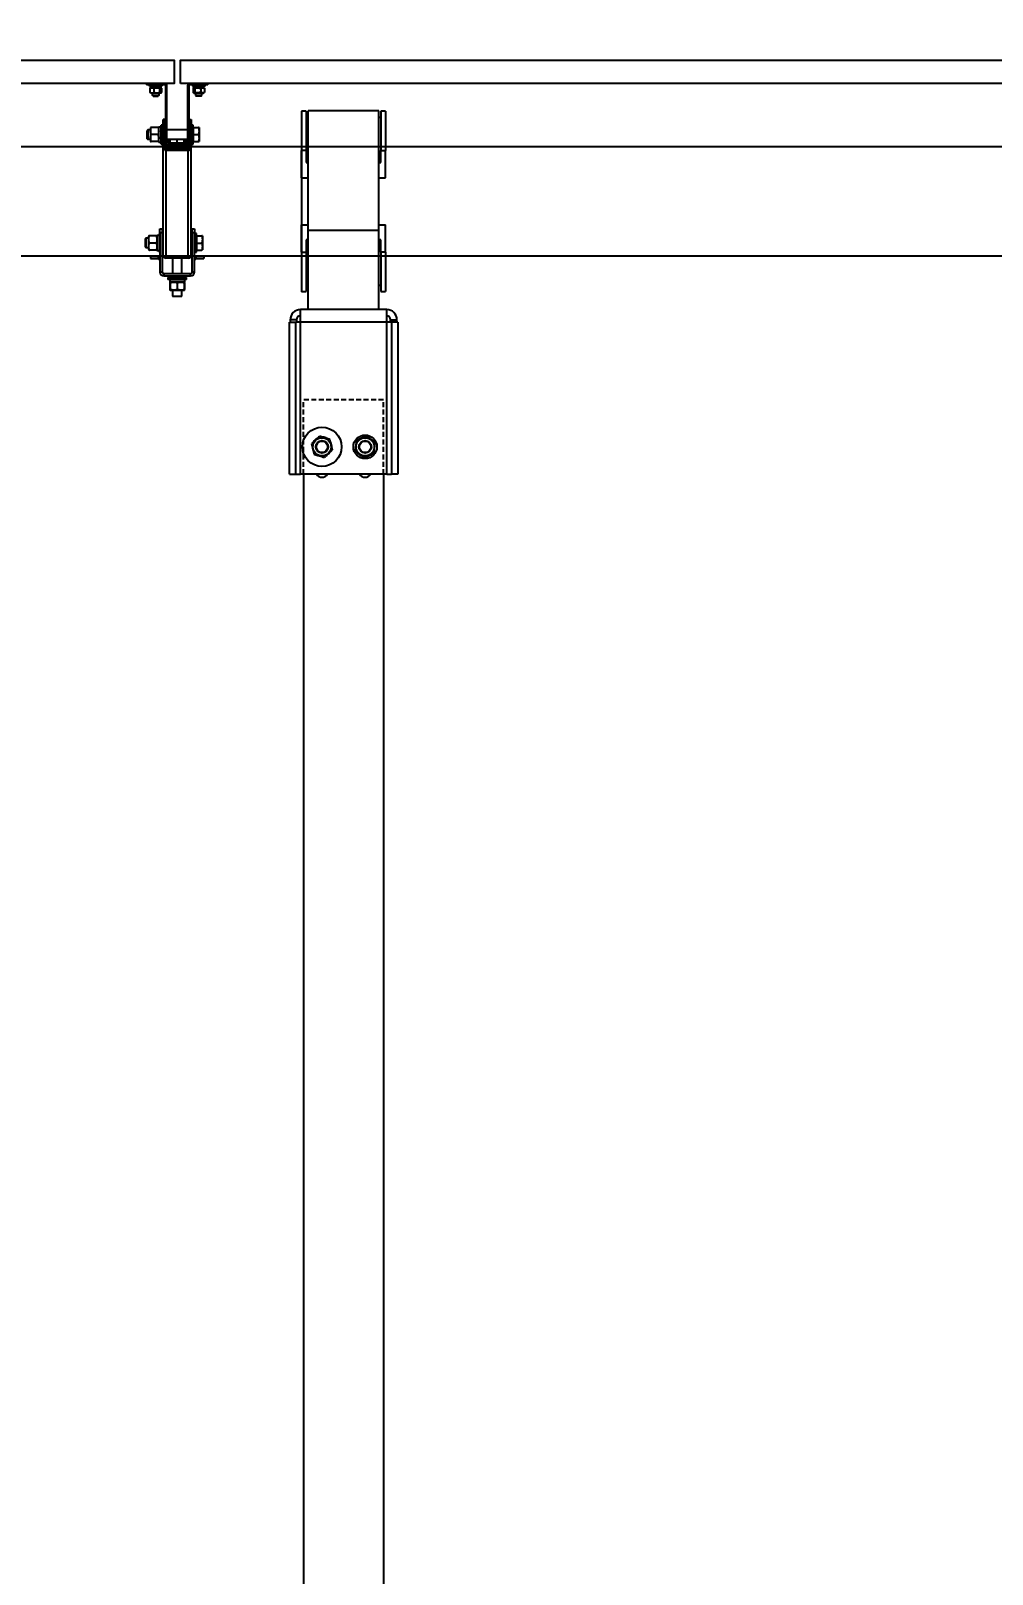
# Model space of a CAD drawing. Header units: millimetres. Extents: x -962 to 79815, y -55582 to 115780.
# Drawn here: x 5140 to 6365, y 104414 to 106381 of the extents above; entities that cross this region are included whole.
import ezdxf

# ---------------------------------------------------------------- set-up
doc = ezdxf.new("R2010")
doc.units = ezdxf.units.MM
doc.linetypes.add('HIDDEN', pattern=[9.524999999999999, 6.35, -3.175])
doc.layers.add('01-Dimension', color=4, linetype='Continuous')
doc.styles.add('GreenexSolar', font='gbeitc.shx', dxfattribs={"width": 0.8, "height": 576.9771428571429})
doc.dimstyles.new('GreenexSolar', dxfattribs={"dimtxt": 3, "dimasz": 1, "dimexe": 0.18, "dimexo": 0.0625, "dimgap": 0.09, "dimtad": 1, "dimtih": 1, "dimtoh": 1, "dimdec": 0, "dimzin": 0, "dimdsep": 46, "dimtxsty": 'GreenexSolar', "dimblk": 'ARCHTICK', "dimcen": 0.09, "dimclrd": 4, "dimclre": 4, "dimclrt": 3, "dimadec": 0, "dimazin": 0, "dimtfac": 1, "dimtdec": 4, "dimtofl": 0, "dimtmove": 0, "dimatfit": 3, "dimfxl": 1, "dimtolj": 1, "dimtzin": 0, "dimarcsym": 0})

# ---------------------------------------------------------------- blocks, each defined once
blk = doc.blocks.new('*U323')
at = {"color": 7, "linetype": 'Continuous', "lineweight": 25}
for p, q in [((-39.0000000000291, 150), (-39.0000000000291, 148.4999999998836)), ((-15.69999999998254, 150), (-39.0000000000291, 150)), ((-15.69999999998254, 148.4999999998836), (-39.0000000000291, 148.4999999998836)), ((-35.49816481876042, 146.8999729155476), (-35.49816481876042, 148.4999999998836)), ((-19.49932448672917, 146.8999729155476), (-35.49816481876042, 146.8999729155476)), ((-34.86111037540104, 144.0029487608845), (-34.36519973086979, 144.3479404448444)), ((-34.86111037540104, 144.0029487608845), (-34.86111037540104, 138.7970790861873)), ((-34.3671070795026, 138.5431632994587), (-34.86111037540104, 138.7970790861873)), ((-33.62324111270573, 138.0000457762653), (-34.41669814395573, 138.4575710295612)), ((-34.37664382266667, 144.3655834196979), (-33.62324111270573, 144.799982070821)), ((-33.93795363711979, 144.799982070821), (-33.93795363711979, 146.8999729155476)), ((-33.93795363711979, 144.799982070821), (-28.70991103458073, 144.799982070821)), ((-21.37424819278385, 138.0000457762653), (-33.62324111270573, 138.0000457762653)), ((-31.4984547357526, 134.7999916075642), (-31.4984547357526, 138.0000457762653)), ((-29.92107741641667, 144.0029487608845), (-29.92107741641667, 138.7970790861873)), ((-27.49874465274479, 144.799982070821), (-28.70991103458073, 144.799982070821)), ((-27.49874465274479, 144.799982070821), (-21.05762831973698, 144.799982070821)), ((-23.49903456973698, 138.0000457762653), (-23.49903456973698, 134.7999916075642)), ((-22.55871169376042, 144.0029487608845), (-22.55871169376042, 138.7970790861873)), ((-21.37424819278385, 144.799982070821), (-20.62084548282292, 144.3655834196979)), ((-20.58079116153385, 138.4575710295612), (-21.37424819278385, 138.0000457762653)), ((-21.05762831973698, 146.8999729155476), (-21.05762831973698, 144.799982070821)), ((-20.13447158145573, 144.0029487608845), (-20.13447158145573, 138.7970790861873)), ((-19.49932448672917, 148.4999999998836), (-19.49932448672917, 146.8999729155476)), ((-15.69999999998254, 148.4999999998836), (-15.69999999998254, 150)), ((-14.70000000001164, 72.5), (-14.70000000001164, 147.5)), ((-13.19999999998254, 147.5), (-14.70000000001164, 147.5)), ((-13.19999999998254, 72.5), (-13.19999999998254, 147.5)), ((14.70000000001164, 147.5), (13.19999999998254, 147.5)), ((13.19999999998254, 147.5), (13.19999999998254, 72.5)), ((14.70000000001164, 147.5), (14.70000000001164, 72.5)), ((15.69999999998254, 150), (15.69999999998254, 148.4999999998836)), ((39.0000000000291, 150), (15.69999999998254, 150)), ((39.0000000000291, 148.4999999998836), (15.69999999998254, 148.4999999998836)), ((19.49932448672917, 148.4999999998836), (19.49932448672917, 146.8999729155476)), ((19.49932448672917, 146.8999729155476), (35.49816481876042, 146.8999729155476)), ((20.13447158145573, 144.0029487608845), (20.13447158145573, 138.7970790861873)), ((20.58079116153385, 138.4575710295612), (21.37424819278385, 138.0000457762653)), ((21.37424819278385, 144.799982070821), (20.62084548282292, 144.3655834196979)), ((21.05762831973698, 146.8999729155476), (21.05762831973698, 144.799982070821)), ((27.49874465274479, 144.799982070821), (21.05762831973698, 144.799982070821)), ((21.37424819278385, 138.0000457762653), (33.62324111270573, 138.0000457762653)), ((22.55871169376042, 144.0029487608845), (22.55871169376042, 138.7970790861873)), ((23.49903456973698, 138.0000457762653), (23.49903456973698, 134.7999916075642)), ((27.49874465274479, 144.799982070821), (28.70991103458073, 144.799982070821)), ((33.93795363711979, 144.799982070821), (28.70991103458073, 144.799982070821)), ((29.92107741641667, 144.0029487608845), (29.92107741641667, 138.7970790861873)), ((31.4984547357526, 134.7999916075642), (31.4984547357526, 138.0000457762653)), ((34.37664382266667, 144.3655834196979), (33.62324111270573, 144.799982070821)), ((33.62324111270573, 138.0000457762653), (34.41669814395573, 138.4575710295612)), ((33.93795363711979, 144.799982070821), (33.93795363711979, 146.8999729155476)), ((34.86111037540104, 144.0029487608845), (34.36519973086979, 144.3479404448444)), ((34.3671070795026, 138.5431632994587), (34.86111037540104, 138.7970790861873)), ((34.86111037540104, 144.0029487608845), (34.86111037540104, 138.7970790861873)), ((35.49816481876042, 146.8999729155476), (35.49816481876042, 148.4999999998836)), ((39.0000000000291, 148.4999999998836), (39.0000000000291, 150)), ((-30.69927565860417, 134.0000972746784), (-31.4984547357526, 134.7999916075642)), ((-23.49903456973698, 134.7999916075642), (-31.4984547357526, 134.7999916075642)), ((-30.69927565860417, 134.0000972746784), (-24.29821364688542, 134.0000972746784)), ((-23.49903456973698, 134.7999916075642), (-24.29821364688542, 134.0000972746784)), ((23.49903456973698, 134.7999916075642), (24.29821364688542, 134.0000972746784)), ((23.49903456973698, 134.7999916075642), (31.4984547357526, 134.7999916075642)), ((30.69927565860417, 134.0000972746784), (24.29821364688542, 134.0000972746784)), ((30.69927565860417, 134.0000972746784), (31.4984547357526, 134.7999916075642)), ((-15.9999999999709, 104.4199000078952), (-17.79999999998836, 104.4199000078952)), ((-17.79999999998836, 96.10563442169223), (-17.79999999998836, 104.4199000078952)), ((-15.9999999999709, 96.10563442169223), (-15.9999999999709, 104.4199000078952)), ((15.9999999999709, 104.4199000078952), (17.79999999998836, 104.4199000078952)), ((15.9999999999709, 104.4199000078952), (15.9999999999709, 96.10563442169223)), ((17.79999999998836, 104.4199000078952), (17.79999999998836, 96.10563442169223)), ((-37.59999999997672, 90.99999999988358), (-38.19999999998254, 90.39999999990687)), ((-38.19999999998254, 79.5999999998603), (-38.19999999998254, 90.39999999990687)), ((-38.19999999998254, 79.5999999998603), (-37.59999999997672, 78.99999999988358)), ((-34.19999999998254, 90.99999999988358), (-37.59999999997672, 90.99999999988358)), ((-37.59999999997672, 90.99999999988358), (-37.59999999997672, 78.99999999988358)), ((-37.59999999997672, 78.99999999988358), (-34.19999999998254, 78.99999999988358)), ((-33.97630248003406, 94.0124554700451), (-34.19999999998254, 93.625)), ((-34.19999999998254, 93.625), (-34.19999999998254, 77.53053089219611)), ((-24.42035392820253, 93.99999999988358), (-33.17964607177419, 93.99999999988358)), ((-24.42035392820253, 85), (-33.17964607177419, 85)), ((-23.39999999999418, 93.625), (-23.62369751994265, 94.0124554700451)), ((-20.29999999998836, 94.54999999993015), (-23.39999999999418, 94.54999999993015)), ((-23.39999999999418, 75.44999999995343), (-23.39999999999418, 94.54999999993015)), ((-17.79999999998836, 96.99999999988358), (-20.29999999998836, 96.99999999988358)), ((-20.29999999998836, 96.65971268271096), (-20.29999999998836, 96.99999999988358)), ((-20.29999999998836, 73), (-20.29999999998836, 96.65971268271096)), ((-17.79999999998836, 96.65971268271096), (-17.79999999998836, 96.99999999988358)), ((-17.79999999998836, 73), (-17.79999999998836, 96.65971268271096)), ((-15.9999999999709, 96.10563442169223), (-17.79999999998836, 96.10563442169223)), ((-17.79999999998836, 80.31297022942454), (-17.79999999998836, 96.10563442169223)), ((-15.9999999999709, 80.31297022942454), (-17.79999999998836, 80.31297022942454)), ((-17.79999999998836, 69.80690424935892), (-17.79999999998836, 80.31297022942454)), ((-15.9999999999709, 80.31297022942454), (-15.9999999999709, 96.10563442169223)), ((-14.70000000001164, 90.99999999988358), (-15.9999999999709, 90.99999999988358)), ((-15.9999999999709, 69.80690424935892), (-15.9999999999709, 80.31297022942454)), ((-15.9999999999709, 78.99999999988358), (-14.70000000001164, 78.99999999988358)), ((13.19999999998254, 90.99999999988358), (-13.19999999998254, 90.99999999988358)), ((-13.19999999998254, 78.99999999988358), (13.19999999998254, 78.99999999988358)), ((-11.10000000000582, 73.99999999988358), (-11.10000000000582, 78.99999999988358)), ((-9.10000000000582, 73.99999999988358), (-9.10000000000582, 78.99999999988358)), ((-9.000000000029104, 74.09999999997672), (-9.000000000029104, 78.99999999988358)), ((0, 74.09999999997672), (0, 78.99999999988358)), ((9.000000000029104, 74.09999999997672), (9.000000000029104, 78.99999999988358)), ((9.10000000000582, 78.99999999988358), (9.10000000000582, 73.99999999988358)), ((11.10000000000582, 78.99999999988358), (11.10000000000582, 73.99999999988358)), ((15.9999999999709, 90.99999999988358), (14.70000000001164, 90.99999999988358)), ((14.70000000001164, 78.99999999988358), (15.9999999999709, 78.99999999988358)), ((15.9999999999709, 96.10563442169223), (17.79999999998836, 96.10563442169223)), ((15.9999999999709, 96.10563442169223), (15.9999999999709, 80.31297022942454)), ((15.9999999999709, 80.31297022942454), (17.79999999998836, 80.31297022942454)), ((15.9999999999709, 80.31297022942454), (15.9999999999709, 69.80690424935892)), ((20.29999999998836, 96.99999999988358), (17.79999999998836, 96.99999999988358)), ((17.79999999998836, 96.10563442169223), (17.79999999998836, 80.31297022942454)), ((17.79999999998836, 80.31297022942454), (17.79999999998836, 69.80690424935892)), ((20.29999999998836, 96.65971268271096), (20.29999999998836, 96.99999999988358)), ((20.29999999998836, 73), (20.29999999998836, 96.65971268271096)), ((20.89999999999418, 93.83499999996275), (20.29999999998836, 93.23499999998603)), ((20.89999999999418, 85), (20.89999999999418, 93.99999999988358)), ((20.89999999999418, 93.99999999988358), (27.29324247923796, 93.99999999988358)), ((20.89999999999418, 85), (27.29324247923796, 85)), ((20.89999999999418, 75.99999999988358), (20.89999999999418, 85)), ((27.29324247923796, 93.99999999988358), (27.79999999998836, 89.49999999988358)), ((27.79999999998836, 89.49999999988358), (27.29324247923796, 85)), ((27.29324247923796, 85), (27.79999999998836, 80.5)), ((27.79999999998836, 80.5), (27.29324247923796, 75.99999999988358)), ((27.79999999998836, 93.99999999988358), (27.79999999998836, 89.49999999988358)), ((27.79999999998836, 89.49999999988358), (27.79999999998836, 80.5)), ((27.79999999998836, 80.5), (27.79999999998836, 75.99999999988358)), ((-34.19999999998254, 77.53053089219611), (-34.19999999998254, 76.37499999988358)), ((-34.19999999998254, 76.37499999988358), (-33.97630248003406, 75.9875445299549)), ((-24.42035392820253, 75.99999999988358), (-33.17964607177419, 75.99999999988358)), ((-23.62369751994265, 75.9875445299549), (-23.39999999999418, 76.37499999988358)), ((-23.39999999999418, 75.44999999995343), (-20.29999999998836, 75.44999999995343)), ((-20.29999999998836, 73), (-17.79999999998836, 73)), ((-15.9999999999709, 69.80690424935892), (-17.79999999998836, 69.80690424935892)), ((-17.79999999998836, -69.78704923891928), (-17.79999999998836, 69.80690424935892)), ((-14.70000000001164, 72.5), (-13.19999999998254, 72.5)), ((-14.0000000000291, 64.93823952693492), (-14.0000000000291, 66.71491424855776)), ((14.0000000000291, 66.71491424855776), (-14.0000000000291, 66.71491424855776)), ((-14.0000000000291, -72.41990000801161), (-14.0000000000291, 64.93823952693492)), ((14.0000000000291, 64.93823952693492), (-14.0000000000291, 64.93823952693492)), ((-12.20000000001164, 71.49999999988358), (-12.20000000001164, 70)), ((12.20000000001164, 71.49999999988358), (-12.20000000001164, 71.49999999988358)), ((12.20000000001164, 70), (-12.20000000001164, 70)), ((-9.10000000000582, 73.99999999988358), (-11.10000000000582, 73.99999999988358)), ((-9.000000000029104, 74.09999999997672), (-9.10000000000582, 74.09999999997672)), ((0, 74.09999999997672), (-9.000000000029104, 74.09999999997672)), ((-8.834999999991851, 74.09999999997672), (-8.23499999998603, 73.49999999988358)), ((-8.60000000000582, 73.49999999988358), (-8.60000000000582, 71.49999999988358)), ((-8.60000000000582, 73.49999999988358), (8.60000000000582, 73.49999999988358)), ((-5.999999999970896, 70), (-5.999999999970896, 66.71491424855776)), ((9.000000000029104, 74.09999999997672), (0, 74.09999999997672)), ((5.999999999970896, 66.71491424855776), (5.999999999970896, 70)), ((8.23499999998603, 73.49999999988358), (8.834999999991851, 74.09999999997672)), ((8.60000000000582, 73.49999999988358), (8.60000000000582, 71.49999999988358)), ((9.10000000000582, 74.09999999997672), (9.000000000029104, 74.09999999997672)), ((9.10000000000582, 73.99999999988358), (11.10000000000582, 73.99999999988358)), ((12.20000000001164, 70), (12.20000000001164, 71.49999999988358)), ((13.19999999998254, 72.5), (14.70000000001164, 72.5)), ((14.0000000000291, 64.93823952693492), (14.0000000000291, 66.71491424855776)), ((14.0000000000291, -72.41990000801161), (14.0000000000291, 64.93823952693492)), ((15.9999999999709, 69.80690424935892), (17.79999999998836, 69.80690424935892)), ((17.79999999998836, 73), (20.29999999998836, 73)), ((17.79999999998836, -69.78704923891928), (17.79999999998836, 69.80690424935892)), ((20.29999999998836, 76.76500000001397), (20.89999999999418, 76.16499999992084)), ((20.89999999999418, 75.99999999988358), (27.29324247923796, 75.99999999988358)), ((-22, -40), (-22, -35)), ((-22, -35), (-19.0000000000291, -35)), ((-19.0000000000291, -35), (-19.0000000000291, -40)), ((19.0000000000291, -40), (19.0000000000291, -35)), ((19.0000000000291, -35), (22, -35)), ((22, -35), (22, -40)), ((-39.89999999999418, -47), (-40.5, -47.60000000009313)), ((-40.5, -58.40000000002328), (-40.5, -47.60000000009313)), ((-40.5, -58.40000000002328), (-39.89999999999418, -59.00000000011642)), ((-36.5000000000291, -47), (-39.89999999999418, -47)), ((-39.89999999999418, -47), (-39.89999999999418, -59.00000000011642)), ((-39.89999999999418, -59.00000000011642), (-36.5000000000291, -59.00000000011642)), ((-36.28181660885457, -43.99709528125823), (-36.5000000000291, -44.375)), ((-36.5000000000291, -44.375), (-36.5000000000291, -53.21907851577271)), ((-36.5000000000291, -53.21907851577271), (-36.5000000000291, -61.62500000011642)), ((-36.21801549664815, -43.96649808599614), (-35.47964607176255, -43.87091939221136)), ((-26.7203539282491, -43.87091939221136), (-35.47964607176255, -43.87091939221136)), ((-26.7203539282491, -44.13488817110192), (-35.47964607176255, -44.13488817110192)), ((-26.7203539282491, -53.26396877912339), (-35.47964607176255, -53.26396877912339)), ((-26.7203539282491, -43.87091939221136), (-25.98198450336349, -43.96649808599614)), ((-25.69999999998254, -44.375), (-25.91818339112797, -43.99709528125823)), ((-22.60000000000582, -43.45000000006985), (-25.69999999998254, -43.45000000006985)), ((-25.69999999998254, -62.55000000004657), (-25.69999999998254, -43.45000000006985)), ((-22, -41.00000000011642), (-22.60000000000582, -41.00000000011642)), ((-22.60000000000582, -65), (-22.60000000000582, -41.00000000011642)), ((-19.0000000000291, -40), (-22, -40)), ((-22, -40), (-22, -90)), ((-19.0000000000291, -40), (-19.0000000000291, -90)), ((-17.79999999998836, -47), (-19.0000000000291, -47)), ((-19.0000000000291, -59.00000000011642), (-17.79999999998836, -59.00000000011642)), ((19.0000000000291, -47), (17.79999999998836, -47)), ((17.79999999998836, -59.00000000011642), (19.0000000000291, -59.00000000011642)), ((22, -40), (19.0000000000291, -40)), ((19.0000000000291, -90), (19.0000000000291, -40)), ((22, -90), (22, -40)), ((24.5, -41.00000000011642), (22, -41.00000000011642)), ((24.5, -65), (24.5, -41.00000000011642)), ((25.10000000000582, -44.16500000015367), (24.5, -44.76500000001397)), ((25.10000000000582, -43.87091939221136), (31.4932424792496, -43.87091939221136)), ((25.10000000000582, -44.13488817110192), (25.10000000000582, -43.87091939221136)), ((25.10000000000582, -44.13488817110192), (31.4932424792496, -44.13488817110192)), ((25.10000000000582, -53.26396877912339), (25.10000000000582, -44.13488817110192)), ((25.10000000000582, -53.26396877912339), (31.4932424792496, -53.26396877912339)), ((25.10000000000582, -62.12908060802147), (25.10000000000582, -53.26396877912339)), ((31.4932424792496, -43.87091939221136), (31.63921453067451, -43.90893763827626)), ((32, -44.00290378171485), (31.4932424792496, -44.13488817110192)), ((31.4932424792496, -44.13488817110192), (32, -48.69942847511265)), ((32, -48.69942847511265), (31.4932424792496, -53.26396877912339)), ((31.97791535806027, -43.99715186317917), (32, -44.00290378171485)), ((32, -44.00290378171485), (32, -48.69942847511265)), ((32, -48.69942847511265), (32, -57.69652469351422)), ((32, -57.69652469351422), (32, -62)), ((-36.5000000000291, -61.62500000011642), (-36.28181660885457, -62.00290471885819)), ((-36.28181660885457, -62.00290471885819), (-36.27127835989813, -62.02115750149824)), ((-26.7203539282491, -62.12908060802147), (-35.47964607176255, -62.12908060802147)), ((-34.0000000000291, -70), (-34.0000000000291, -73.00000000011642)), ((-34.0000000000291, -70), (-24.0000000000291, -70)), ((-34.0000000000291, -73.00000000011642), (-24.0000000000291, -73.00000000011642)), ((-25.92118717875564, -62.00810743158218), (-25.91818339112797, -62.00290471885819)), ((-25.91818339112797, -62.00290471885819), (-25.69999999998254, -61.62500000011642)), ((-25.69999999998254, -62.55000000004657), (-22.60000000000582, -62.55000000004657)), ((-24.0000000000291, -73.00000000011642), (-24.0000000000291, -70)), ((-22.60000000000582, -65), (-22, -65)), ((14.0000000000291, -72.41990000801161), (-14.0000000000291, -72.41990000801161)), ((-5.999999999970896, -72.41990000801161), (-5.999999999970896, -92)), ((5.999999999970896, -92), (5.999999999970896, -72.41990000801161)), ((22, -65), (24.5, -65)), ((24.0000000000291, -73.00000000011642), (24.0000000000291, -70)), ((24.0000000000291, -70), (34.0000000000291, -70)), ((24.0000000000291, -73.00000000011642), (34.0000000000291, -73.00000000011642)), ((24.5, -61.23499999998603), (25.10000000000582, -61.83500000007916)), ((25.10000000000582, -62.12908060802147), (31.4932424792496, -62.12908060802147)), ((31.4932424792496, -62.12908060802147), (31.97710973152425, -62.00305796146858)), ((34.0000000000291, -70), (34.0000000000291, -73.00000000011642)), ((-22, -90), (-19.0000000000291, -90)), ((-17, -92), (-17, -95)), ((-17, -92), (17, -92)), ((-17, -95), (17, -95)), ((-12, -97.10000000009313), (-12, -99.60000000009313)), ((12, -97.10000000009313), (-12, -97.10000000009313)), ((-5.999999999970896, -95), (-5.999999999970896, -97.10000000009313)), ((5.999999999970896, -97.10000000009313), (5.999999999970896, -95)), ((12, -99.60000000009313), (12, -97.10000000009313)), ((17, -95), (17, -92)), ((19.0000000000291, -90), (22, -90)), ((12, -99.60000000009313), (-12, -99.60000000009313)), ((-9.550000000017462, -99.60000000009313), (-9.550000000017462, -102.7000000000698)), ((9.550000000017462, -102.7000000000698), (-9.550000000017462, -102.7000000000698)), ((-9.24644131824607, -103.7203539282782), (-9.24644131824607, -112.4796460717916)), ((-9.000000000029104, -102.9165063510882), (-9.033514249196742, -102.9358558118111)), ((-9.013473963714205, -113.2757144524949), (-9.000000000029104, -113.2834936490981)), ((-8.625, -102.7000000000698), (-9.000000000029104, -102.9165063510882)), ((-9.000000000029104, -103.7203539282782), (-9.000000000029104, -112.4796460717916)), ((-9.000000000029104, -113.2834936490981), (-8.625, -113.5000000001164)), ((-8.625, -113.5000000001164), (0, -113.5000000001164)), ((-5.999999999970896, -113.5000000001164), (-5.999999999970896, -120.9000000000233)), ((0, -103.7203539282782), (0, -112.4796460717916)), ((0, -113.5000000001164), (8.625, -113.5000000001164)), ((5.999999999970896, -120.9000000000233), (5.999999999970896, -113.5000000001164)), ((9.000000000029104, -102.9165063510882), (8.625, -102.7000000000698)), ((8.625, -113.5000000001164), (9.000000000029104, -113.2834936490981)), ((9.033514249196742, -102.9358558118111), (9.000000000029104, -102.9165063510882)), ((9.000000000029104, -103.7203539282782), (9.000000000029104, -112.4796460717916)), ((9.000000000029104, -113.2834936490981), (9.013473963714205, -113.2757144524949)), ((9.24644131824607, -112.4796460717916), (9.03477503726026, -112.5362041941844)), ((9.036049741640454, -103.6621061186306), (9.24644131824607, -103.7203539282782)), ((9.24644131824607, -103.7203539282782), (9.24644131824607, -112.4796460717916)), ((9.550000000017462, -102.7000000000698), (9.550000000017462, -99.60000000009313)), ((-5.999999999970896, -120.9000000000233), (-5.399999999994179, -121.5000000001164)), ((-5.999999999970896, -120.9000000000233), (5.999999999970896, -120.9000000000233)), ((5.399999999994179, -121.5000000001164), (-5.399999999994179, -121.5000000001164)), ((5.399999999994179, -121.5000000001164), (5.999999999970896, -120.9000000000233))]:
    blk.add_line(p, q, dxfattribs=at)
at = {"color": 7, "linetype": 'Continuous', "lineweight": 25, "flags": 128}
for points in [[(-27.49874465274479, 146.8999729155476), (-27.90500991153385, 146.1963996886188), (-28.3093678216901, 145.4954490660457), (-28.70991103458073, 144.799982070821)], [(-27.49874465274479, 144.799982070821), (-27.09247939395573, 145.5037937163288), (-26.68812148379948, 146.2047443388728), (-26.28567092227604, 146.8999729155476)], [(27.49874465274479, 144.799982070821), (27.09247939395573, 145.5037937163288), (26.68812148379948, 146.2047443388728), (26.28567092227604, 146.8999729155476)], [(27.49874465274479, 146.8999729155476), (27.90500991153385, 146.1963996886188), (28.3093678216901, 145.4954490660457), (28.70991103458073, 144.799982070821)]]:
    blk.add_lwpolyline(points, dxfattribs=at)
at = {"color": 7, "linetype": 'Continuous', "lineweight": 25}
for centre, radius, start, end in [((-15.69999999998254, 147.5), 2.50000000000091, 0, 90), ((-15.69999999998254, 147.5), 1.000000000000909, 0, 90), ((15.69999999998254, 147.5), 2.5, 90, 180), ((15.69999999998254, 147.5), 1, 90, 180), ((-12.20000000001164, 72.5), 2.5, 180, 270), ((-12.20000000001164, 72.5), 1, 180, 270), ((-8.60000000000582, 73.99999999988358), 2.5, 180, 270), ((-8.60000000000582, 73.99999999988358), 0.5, 180, 270), ((8.60000000000582, 73.99999999988358), 2.50000000000091, 270, 0), ((8.60000000000582, 73.99999999988358), 0.5, 270, 0), ((12.20000000001164, 72.5), 1, 270, 0), ((12.20000000001164, 72.5), 2.5, 270, 0), ((-24.0000000000291, -75), 5.000000000000204, 66.42182152168995, 90), ((-24.0000000000291, -75), 2, 0, 90), ((24.0000000000291, -75), 5, 90, 113.5781784783101), ((24.0000000000291, -75), 2, 90, 180), ((-17, -90), 5, 180, 270), ((-17, -90), 2, 180, 270), ((17, -90), 2, 270, 0), ((17, -90), 5, 270, 0)]:
    blk.add_arc(centre, radius, start, end, dxfattribs=at)
for centre, major_axis, ratio, start_param, end_param in [((-14.0000000000291, 69.80690424935892), (0, 4.868664722433323), 0.7805014755875342, 1.570796326794897, 3.141592653589793), ((-14.0000000000291, 69.80690424935892), (0, 3.091990000791043), 0.6468326221909928, 1.570796326794897, 3.141592653589793), ((14.0000000000291, 69.80690424935892), (0, 3.091990000791043), 0.6468326221909928, 3.141592653589793, 4.712388980384699), ((14.0000000000291, 69.80690424935892), (0, 4.868664722433323), 0.7805014755875342, 3.141592653589793, 4.7123889803847), ((-14.0000000000291, -69.78704923891928), (3.800000000000181, 0), 0.6928554655118067, 3.141592653589793, 4.712388980384699), ((14.0000000000291, -69.78704923891928), (3.800000000000181, 0), 0.6928554655118067, 4.712388980384699, 6.283185307179586)]:
    blk.add_ellipse(centre, major_axis=major_axis, ratio=ratio, start_param=start_param, end_param=end_param, dxfattribs=at)
for points, knots in [([(-29.92107741641667, 144.0029487608845), (-30.35014926376607, 144.1693253054982), (-31.21723329106317, 144.5055450906802), (-32.89664548620203, 144.6925067274715), (-34.10035376673477, 144.2699862543959), (-34.86111037540104, 144.0029487608845)], [0, 0, 0, 0, 0.2649642998847199, 0.5354495142209653, 1, 1, 1, 1]), ([(-34.86111037540104, 138.7970790861873), (-34.43287682215305, 138.6306965075491), (-33.56695464833319, 138.2942577509384), (-31.88500441284123, 138.1075685112737), (-30.68152133792319, 138.5300965932256), (-29.92107741641667, 138.7970790861873)], [0, 0, 0, 0, 0.2648022754310879, 0.5354511813224775, 1, 1, 1, 1]), ([(-22.55871169376042, 144.0029487608845), (-22.87466001486609, 144.0907149049308), (-24.39873424004327, 144.5140819844673), (-26.93752353623131, 144.7491472533438), (-29.04009169170604, 144.2232867356797), (-29.92107741641667, 144.0029487608845)], [0, 0, 0, 0, 0.1319003985477217, 0.6362622754878337, 1, 1, 1, 1]), ([(-29.92107741641667, 138.7970790861873), (-29.04009169170604, 138.5767411114066), (-26.93752353623131, 138.0508805937279), (-24.39873424002872, 138.2859458626044), (-22.87466001486609, 138.709312942141), (-22.55871169376042, 138.7970790861873)], [0, 0, 0, 0, 0.3637377245121663, 0.8680996014522783, 1, 1, 1, 1]), ([(-20.13447158145573, 144.0029487608845), (-20.34480832657573, 144.1693277686718), (-20.77005389487749, 144.5057023554546), (-21.59573656571592, 144.6924853342061), (-22.18584536176786, 144.2699390136695), (-22.55871169376042, 144.0029487608845)], [0, 0, 0, 0, 0.2648722012408913, 0.535501914715047, 1, 1, 1, 1]), ([(-22.55871169376042, 138.7970790861873), (-22.34837893285294, 138.6306998023792), (-21.92315317056637, 138.2943339529156), (-21.09739532032836, 138.1075440867862), (-20.50732526435604, 138.5300842519791), (-20.13447158145573, 138.7970790861873)], [0, 0, 0, 0, 0.2648722450082857, 0.5354872051652931, 1, 1, 1, 1]), ([(20.13447158145573, 144.0029487608845), (20.34480832657573, 144.1693277686718), (20.77005389487749, 144.5057023554546), (21.59573656571592, 144.6924853342061), (22.18584536176786, 144.2699390136695), (22.55871169376042, 144.0029487608845)], [0, 0, 0, 0, 0.2648722012408913, 0.535501914715047, 1, 1, 1, 1]), ([(22.55871169376042, 138.7970790861873), (22.34837893285294, 138.6306998023792), (21.92315317056637, 138.2943339529156), (21.09739532032836, 138.1075440867862), (20.50732526435604, 138.5300842519791), (20.13447158145573, 138.7970790861873)], [0, 0, 0, 0, 0.2648722450082857, 0.5354872051652931, 1, 1, 1, 1]), ([(22.55871169376042, 144.0029487608845), (22.87466001486609, 144.0907149049308), (24.39873424004327, 144.5140819844673), (26.93752353623131, 144.7491472533438), (29.04009169170604, 144.2232867356797), (29.92107741641667, 144.0029487608845)], [0, 0, 0, 0, 0.1319003985477217, 0.6362622754878337, 1, 1, 1, 1]), ([(29.92107741641667, 138.7970790861873), (29.04009169170604, 138.5767411114066), (26.93752353623131, 138.0508805937279), (24.39873424002872, 138.2859458626044), (22.87466001486609, 138.709312942141), (22.55871169376042, 138.7970790861873)], [0, 0, 0, 0, 0.3637377245121663, 0.8680996014522783, 1, 1, 1, 1]), ([(29.92107741641667, 144.0029487608845), (30.35014926376607, 144.1693253054982), (31.21723329106317, 144.5055450906802), (32.89664548620203, 144.6925067274715), (34.10035376673477, 144.2699862543959), (34.86111037540104, 144.0029487608845)], [0, 0, 0, 0, 0.2649642998847199, 0.5354495142209653, 1, 1, 1, 1]), ([(34.86111037540104, 138.7970790861873), (34.43287682215305, 138.6306965075491), (33.56695464833319, 138.2942577509384), (31.88500441284123, 138.1075685112737), (30.68152133792319, 138.5300965932256), (29.92107741641667, 138.7970790861873)], [0, 0, 0, 0, 0.2648022754310879, 0.5354511813224775, 1, 1, 1, 1]), ([(-33.17964607177419, 85), (-33.30062830500538, 85.3846753994003), (-33.65205781059922, 86.50208149955142), (-34.00359678224777, 88.42019949597307), (-34.0079571250244, 91.08307800896), (-33.4861276744341, 92.92071592772845), (-33.17964607177419, 93.99999999988358)], [0, 0, 0, 0, 0.1310037802795037, 0.3805401214404579, 0.6361779578280969, 1, 1, 1, 1]), ([(-33.17964607177419, 75.99999999988358), (-33.4118228154548, 76.78113819437567), (-33.88121100276476, 78.36035338731017), (-34.05292378750164, 80.70016617071815), (-33.80087903660024, 82.93686827202328), (-33.38798490192858, 84.30810102645773), (-33.17964607177419, 85)], [0, 0, 0, 0, 0.2646054193394345, 0.5349487470688815, 0.7653436417302456, 1, 1, 1, 1]), ([(-33.17964607177419, 93.99999999988358), (-33.4209631109843, 93.99999999988358), (-33.87691891449504, 93.99999999988358), (-33.92982412641868, 93.99999999988358), (-33.95472897295258, 93.99999999988358)], [0, 0, 0, 0, 0.5292553299319552, 1, 1, 1, 1]), ([(-24.42035392820253, 93.99999999988358), (-24.113849385496, 92.92071290535387), (-23.59738000971265, 91.10208168032113), (-23.59434392291587, 88.44009921094403), (-23.94203276303597, 86.5208874134114), (-24.29937494976912, 85.38466917001642), (-24.42035392820253, 85)], [0, 0, 0, 0, 0.363820559352168, 0.6130485881963454, 0.8689967536490882, 1, 1, 1, 1]), ([(-23.64527102702414, 93.99999999988358), (-23.63593616601429, 93.99999999988358), (-23.56513641701895, 93.99999999988358), (-23.82382342792698, 93.99999999988358), (-24.22029940178618, 93.99999999988358), (-24.42035392820253, 93.99999999988358)], [0, 0, 0, 0, 0.06997567558491981, 0.5307267323891038, 1, 1, 1, 1]), ([(-24.42035392820253, 85), (-24.18817718455102, 84.21886180550791), (-23.71878899721196, 82.639646612457), (-23.54707621250418, 80.29983382916544), (-23.79912096337648, 78.06313172786031), (-24.21201509810635, 76.69189897330943), (-24.42035392820253, 75.99999999988358)], [0, 0, 0, 0, 0.2646054193394348, 0.5349487470688873, 0.7653436417302509, 1, 1, 1, 1]), ([(27.79999999998836, 93.99999999988358), (27.74433003619197, 93.99999999988358), (27.66979866387555, 93.99999999988358), (27.36929096988752, 93.99999999988358), (27.29324247923796, 93.99999999988358)], [0, 0, 0, 0, 0.7469332993531628, 1, 1, 1, 1]), ([(-33.95472897295258, 75.99999999988358), (-33.96406383396243, 75.99999999988358), (-34.03486358295777, 75.99999999988358), (-33.77617657204974, 75.99999999988358), (-33.37970059819054, 75.99999999988358), (-33.17964607177419, 75.99999999988358)], [0, 0, 0, 0, 0.06997567558489869, 0.5307267323891038, 1, 1, 1, 1]), ([(-24.42035392820253, 75.99999999988358), (-24.17903688899241, 75.99999999988358), (-23.72308108548168, 75.99999999988358), (-23.67017587355804, 75.99999999988358), (-23.64527102702414, 75.99999999988358)], [0, 0, 0, 0, 0.5292553299319779, 0.9999999999999999, 0.9999999999999999, 0.9999999999999999, 0.9999999999999999]), ([(27.29324247923796, 75.99999999988358), (27.36929096988752, 75.99999999988358), (27.66979866387555, 75.99999999988358), (27.74433003619197, 75.99999999988358), (27.79999999998836, 75.99999999988358)], [0, 0, 0, 0, 0.2530667006468372, 1, 1, 1, 1]), ([(-35.47964607176255, -53.26396877912339), (-35.71182281547226, -52.47162727441173), (-36.18121100278222, -50.86976251949091), (-36.35292378749, -48.49639146320987), (-36.1008790366177, -46.22760993207339), (-35.68798490191693, -44.83671056025196), (-35.47964607176255, -44.13488817110192)], [0, 0, 0, 0, 0.2646054193394339, 0.5349487470688825, 0.7653436417302505, 1, 1, 1, 1]), ([(-35.47964607176255, -62.12908060802147), (-35.71182281547226, -61.35964978055563), (-36.18121100278222, -59.8041031928733), (-36.35292378749, -57.49935852817725), (-36.1008790366177, -55.29617916641291), (-35.68798490191693, -53.94549786509015), (-35.47964607176255, -53.26396877912339)], [0, 0, 0, 0, 0.2646054193394358, 0.5349487470688843, 0.7653436417302512, 1, 1, 1, 1]), ([(-35.47964607176255, -44.13488817110192), (-35.59902527215309, -44.12360711232759), (-35.9457982837921, -44.0908378631575), (-36.28332241144381, -44.04466013482306), (-36.24018969028839, -44.00975717382971), (-36.22460611726274, -43.99714695976581)], [0, 0, 0, 0, 0.2511123227576948, 0.7294317277984712, 0.9999999999999999, 0.9999999999999999, 0.9999999999999999, 0.9999999999999999]), ([(-25.9728009950195, -43.99715211638249), (-25.95748490231927, -44.00918611255474), (-25.91307127074106, -44.04408231494017), (-26.24837188515812, -44.09028649644461), (-26.60097826691344, -44.12360733014066), (-26.7203539282491, -44.13488817110192)], [0, 0, 0, 0, 0.2582520019450412, 0.7488795937801254, 1, 1, 1, 1]), ([(-26.7203539282491, -44.13488817110192), (-26.48817718453938, -44.92722967581358), (-26.01878899720032, -46.5290944307344), (-25.84707621252164, -48.90246548701543), (-26.09912096339394, -51.17124701826833), (-26.51201509809471, -52.56214639020618), (-26.7203539282491, -53.26396877912339)], [0, 0, 0, 0, 0.264605419339435, 0.5349487470688834, 0.7653436417302502, 1, 1, 1, 1]), ([(-26.7203539282491, -53.26396877912339), (-26.48817718453938, -54.03339960658923), (-26.01878899720032, -55.58894619403873), (-25.84707621252164, -57.89369085885119), (-26.09912096339394, -60.09687022073194), (-26.51201509809471, -61.44755152205471), (-26.7203539282491, -62.12908060802147)], [0, 0, 0, 0, 0.2646054193394355, 0.5349487470688832, 0.76534364173025, 1, 1, 1, 1]), ([(31.4932424792496, -53.26396877912339), (31.56929096989916, -53.63449033233337), (31.86979866385809, -55.09861640026793), (31.94433003617451, -56.58574146346655), (32, -57.69652469351422)], [0, 0, 0, 0, 0.2530667006468301, 0.9999999999999999, 0.9999999999999999, 0.9999999999999999, 0.9999999999999999]), ([(32, -57.69652469351422), (31.90735246657277, -59.14256640907843), (31.81213450373616, -60.62872735981364), (31.50162475681282, -62.0896428785054), (31.4932424792496, -62.12908060802147)], [0, 0, 0, 0, 0.973004784326775, 1, 1, 1, 1]), ([(-36.23065527749714, -62.00288139493205), (-36.23928864722257, -62.01106425921898), (-36.27203765170998, -62.04210435948335), (-35.94958340100129, -62.08447689318564), (-35.59850457558059, -62.11779925087467), (-35.47964607176255, -62.12908060802147)], [0, 0, 0, 0, 0.1914602430279641, 0.7262670977904085, 1, 1, 1, 1]), ([(-26.7203539282491, -62.12908060802147), (-26.60148572278558, -62.11779899464455), (-26.25619705059216, -62.08502813510131), (-25.93215617889655, -62.04268100904301), (-25.96394515284919, -62.01163558557164), (-25.97291271141148, -62.00287777988706)], [0, 0, 0, 0, 0.2737262452429258, 0.795120708608137, 1, 1, 1, 1]), ([(-9.24644131824607, -103.7203539282782), (-9.20177505715401, -103.4755454269471), (-9.12454560311744, -103.0522633692017), (-9.044675169425318, -102.9978129498195), (-9.010998428129824, -102.9748543578899)], [0, 0, 0, 0, 0.578357851332834, 1, 1, 1, 1]), ([(-9.011056743504014, -113.2715277042007), (-9.049916739575565, -113.2188742127037), (-9.129653370182496, -113.1108347779373), (-9.206861108978046, -112.6935601056321), (-9.24644131824607, -112.4796460717916)], [0, 0, 0, 0, 0.487354378749553, 1, 1, 1, 1]), ([(-9.000000000029104, -103.7203539282782), (-8.218861805624329, -103.4881771845976), (-6.639646612602519, -103.0187889973167), (-4.299833829281852, -102.8470762125216), (-2.063131727831205, -103.0991209634813), (-0.6918989734258503, -103.5120150981238), (0, -103.7203539282782)], [0, 0, 0, 0, 0.2646054193394346, 0.5349487470688834, 0.7653436417302509, 1, 1, 1, 1]), ([(-9.000000000029104, -102.9710726742633), (-9.000000000029104, -102.9592353802873), (-9.000000000029104, -102.9206275257748), (-9.000000000029104, -103.2493269428378), (-9.000000000029104, -103.6012198240496), (-9.000000000029104, -103.7203539282782)], [0, 0, 0, 0, 0.2262913748102461, 0.7380592535969653, 1, 1, 1, 1]), ([(0, -112.4796460717916), (-0.7811381944047753, -112.7118228154723), (-2.360353387368377, -113.1812110028695), (-4.700166170747252, -113.3529237875482), (-6.936868272168795, -113.100879036705), (-8.308101026545046, -112.6879849020625), (-9.000000000029104, -112.4796460717916)], [0, 0, 0, 0, 0.2646054193394343, 0.5349487470688828, 0.7653436417302499, 1, 1, 1, 1]), ([(-9.000000000029104, -112.4796460717916), (-9.000000000029104, -112.5987865296192), (-9.000000000029104, -112.9448660410708), (-9.000000000029104, -113.2754782041302), (-9.000000000029104, -113.2379923525732), (-9.000000000029104, -113.2258467989741)], [0, 0, 0, 0, 0.2619329692803578, 0.7608635699408344, 1, 1, 1, 1]), ([(0, -103.7203539282782), (0.7811381943465676, -103.4881771845976), (2.360353387368377, -103.0187889973167), (4.700166170747252, -102.8470762125216), (6.936868272168795, -103.0991209634813), (8.308101026545046, -103.5120150981238), (9.000000000029104, -103.7203539282782)], [0, 0, 0, 0, 0.2646054193394346, 0.5349487470688836, 0.7653436417302504, 1, 1, 1, 1]), ([(9.000000000029104, -112.4796460717916), (8.218861805624329, -112.7118228154723), (6.639646612602519, -113.1812110028695), (4.299833829281852, -113.3529237875482), (2.063131727831205, -113.100879036705), (0.6918989734258503, -112.6879849020625), (0, -112.4796460717916)], [0, 0, 0, 0, 0.264605419339434, 0.534948747068883, 0.7653436417302506, 1, 1, 1, 1]), ([(9.000000000029104, -103.7203539282782), (9.000000000029104, -103.601213470567), (9.000000000029104, -103.2551339591155), (9.000000000029104, -102.9245217959397), (9.000000000029104, -102.9620076476131), (9.000000000029104, -102.9741532012122)], [0, 0, 0, 0, 0.2619329692803447, 0.7608635699407936, 1, 1, 1, 1]), ([(9.000000000029104, -113.2289273256902), (9.000000000029104, -113.240764619899), (9.000000000029104, -113.2793724744115), (9.000000000029104, -112.9506730573485), (9.000000000029104, -112.5987801760202), (9.000000000029104, -112.4796460717916)], [0, 0, 0, 0, 0.2262913748101884, 0.7380592535969444, 1, 1, 1, 1]), ([(9.24644131824607, -103.7203539282782), (9.20177505715401, -103.4755454269471), (9.12454560311744, -103.0522633692017), (9.044675169396214, -102.9978129498195), (9.01099842810072, -102.9748543578899)], [0, 0, 0, 0, 0.5783578513327927, 1, 1, 1, 1]), ([(9.011056743504014, -113.2715277042007), (9.049916739575565, -113.2188742127037), (9.129653370182496, -113.1108347779373), (9.206861108978046, -112.6935601056321), (9.24644131824607, -112.4796460717916)], [0, 0, 0, 0, 0.4873543787495176, 1, 1, 1, 1])]:
    blk.add_open_spline(points, degree=3, knots=knots, dxfattribs=at)
blk = doc.blocks.new('*U106')
at = {"color": 7, "linetype": 'Continuous', "lineweight": 25}
for p, q in [((-47.5, 115), (-53.5, 115)), ((-53.5, 115), (-53.5, 64.80740698408044)), ((-47.5, 115), (-47.5, 64.80740698408044)), ((-45, 107), (-47.5, 107)), ((45, 115.3000000000029), (-45, 115.3000000000029)), ((-45, -36.98166415932064), (-45, 115.3000000000029)), ((45, -36.98166415932064), (45, 115.3000000000029)), ((47.5, 107), (45, 107)), ((53.5, 115), (47.5, 115)), ((47.5, 115), (47.5, 64.80740698408044)), ((53.5, 115), (53.5, 64.80740698408044)), ((-47.5, 64.80740698408044), (-53.5, 64.80740698408044)), ((-53.5, 30), (-53.5, 64.80740698408044)), ((-47.5, 64.80740698408044), (-47.5, 49.23413450036605)), ((47.5, 64.80740698408044), (53.5, 64.80740698408044)), ((47.5, 49.23413450036605), (47.5, 64.80740698408044)), ((53.5, 30), (53.5, 64.80740698408044)), ((-47.5, 49.23413450036605), (-45, 49.23413450036605)), ((45, 49.23413450036605), (47.5, 49.23413450036605)), ((-53.5, 30), (-45, 30)), ((45, 30), (53.5, 30)), ((-53.5, -64.80740698408044), (-53.5, -30)), ((-53.5, -30), (-45, -30)), ((-45, -36.98166415932064), (45, -36.98166415932064)), ((-45, -137.3207429675531), (-45, -36.98166415932064)), ((45, -30), (53.5, -30)), ((45, -137.3207429675531), (45, -36.98166415932064)), ((53.5, -64.80740698408044), (53.5, -30)), ((-45, -49.23413450036605), (-47.5, -49.23413450036605)), ((-47.5, -49.23413450036605), (-47.5, -64.80740698408044)), ((47.5, -49.23413450036605), (45, -49.23413450036605)), ((47.5, -64.80740698408044), (47.5, -49.23413450036605)), ((-53.5, -64.80740698408044), (-47.5, -64.80740698408044)), ((-53.5, -64.80740698408044), (-53.5, -115)), ((-47.5, -64.80740698408044), (-47.5, -115)), ((53.5, -64.80740698408044), (47.5, -64.80740698408044)), ((47.5, -64.80740698408044), (47.5, -115)), ((53.5, -64.80740698408044), (53.5, -115)), ((-53.5, -115), (-47.5, -115)), ((-47.5, -107), (-45, -107)), ((45, -107), (47.5, -107)), ((47.5, -115), (53.5, -115)), ((-45, -137.3207429675531), (45, -137.3207429675531)), ((-45, -138), (-45, -137.3207429675531)), ((45, -137.3207429675531), (45, -138)), ((-69, -348), (-69, -154)), ((-69, -154), (-61, -154)), ((-60, -151), (-68, -151)), ((-68, -151), (-68, -154)), ((-61, -348), (-61, -154)), ((-55, -154), (-61, -154)), ((-60, -151), (-60, -154)), ((55, -138), (-55, -138)), ((-55, -154), (-55, -138)), ((-55, -348), (-55, -154)), ((55, -154), (-55, -154)), ((55, -154), (55, -138)), ((55, -348), (55, -154)), ((61, -154), (55, -154)), ((60, -151), (68, -151)), ((60, -154), (60, -151)), ((69, -154), (61, -154)), ((61, -154), (61, -348)), ((68, -154), (68, -151)), ((69, -154), (69, -348)), ((-69, -348), (-61, -348)), ((-61, -348), (-55, -348)), ((55, -348), (-55, -348)), ((-51, -348), (-51, -1844.220705048016)), ((51, -348), (51, -1844.220705048016)), ((55, -348), (61, -348)), ((69, -348), (61, -348))]:
    blk.add_line(p, q, dxfattribs=at)
blk.add_line((-53.5, 115), (-53.5, -115.5190024596086))
at = {"linetype": 'HIDDEN'}
for p, q in [((-51, -348), (-51, -253)), ((51, -253), (-51, -253)), ((51, -348), (51, -253))]:
    blk.add_line(p, q, dxfattribs=at)
at = {"color": 7, "linetype": 'Continuous', "lineweight": 25}
for centre, radius in [((-27.5, -313), 25.00000000000012), ((-27.5, -313), 11.62500000000005), ((-27.5, -313), 8.000000000000012), ((-27.5, -313), 7.199999999999905), ((27.5, -313), 15.00000000000001), ((27.5, -313), 11.6249999999998), ((27.5, -313), 7.999999999999953), ((27.5, -313), 7.20000000000001)]:
    blk.add_circle(centre, radius, dxfattribs=at)
for centre, radius, start, end in [((-55, -151), 13, 90, 180), ((-55, -151), 5, 90, 180), ((55, -151), 13, 0, 90), ((55, -151), 5, 0, 90), ((-27.5, -313), 12.55000000000008, 118.477988957449, 149.5257458297245), ((-27.5, -313), 12.55, 57.27459403244114, 87.71864159873722), ((-27.5, -313), 12.54999999999997, 356.285492948552, 27.11822795118706), ((27.5, -313), 12.5500000000001, 216.7967027841484, 247.2407503479804), ((27.5, -313), 12.54999999999999, 278.0000977094396, 309.0478545808412), ((-27.5, -343), 8.749999999999968, 214.8499045790174, 325.1500954209826), ((27.5, -343), 8.749999999999968, 214.8499045790174, 325.1500954209826)]:
    blk.add_arc(centre, radius, start, end, dxfattribs=at)
for points, knots in [([(-30.59961373644182, -299.4947271525307), (-31.48023264564108, -300.3137986741931), (-33.26056686148513, -301.9697034476121), (-35.89835077617317, -304.4231298529921), (-38.41987721971236, -306.7684241449169), (-39.9657149501727, -308.2062216404884), (-40.74571623920929, -308.9317078139575)], [0, 0, 0, 0, 0.2646074673066199, 0.5349530005679454, 0.7653458368490987, 1, 1, 1, 1]), ([(-40.74571623920929, -308.9317078139575), (-40.47668894851813, -310.1038819211826), (-39.93280045635765, -312.4736489660427), (-39.12696282035904, -315.9847500485484), (-38.35664160596207, -319.3411031509022), (-37.88439131452469, -321.3987366434158), (-37.64610250270925, -322.4369806614413)], [0, 0, 0, 0, 0.2646074673066056, 0.5349530005679459, 0.765345836849091, 1, 1, 1, 1]), ([(-17.35389749729075, -303.5630193385587), (-17.91755075939, -303.3898987522261), (-19.55983019148698, -302.8854886878398), (-22.38061578967609, -302.0191119815718), (-26.30230619956274, -300.8146031303768), (-29.00915370933944, -299.9832213935006), (-30.59961373644182, -299.4947271525307)], [0, 0, 0, 0, 0.1304301702988545, 0.3800258073832161, 0.6357223051438793, 1, 1, 1, 1]), ([(-14.25428376079071, -317.0682921860425), (-14.52331105154008, -315.8961180788174), (-15.06719954364235, -313.5263510339573), (-15.87303717964096, -310.0152499514516), (-16.64335839403793, -306.6588968490978), (-17.11560868547531, -304.6012633565842), (-17.35389749729075, -303.5630193385587)], [0, 0, 0, 0, 0.2646074673066056, 0.5349530005679459, 0.765345836849091, 1, 1, 1, 1]), ([(16.51459236687515, -304.5548345703719), (16.35653875418939, -305.7470538775087), (16.0370041046408, -308.1573460063664), (15.56357425573515, -311.7284899806837), (15.11101031501312, -315.1422396494017), (14.83356312947581, -317.235060469844), (14.69356838217936, -318.2910593664128)], [0, 0, 0, 0, 0.2646074673066156, 0.5349530005679526, 0.7653458368491061, 1, 1, 1, 1]), ([(29.32102398463758, -299.2637752039591), (28.20950497145532, -299.723006413813), (25.96236343256896, -300.6514273543144), (22.63294710573973, -302.0269970654044), (19.45027120009763, -303.3419400302664), (17.49911161127966, -304.1480741295964), (16.51459236687515, -304.5548345703719)], [0, 0, 0, 0, 0.2646074673065975, 0.5349530005679289, 0.7653458368490895, 0.9999999999999999, 0.9999999999999999, 0.9999999999999999, 0.9999999999999999]), ([(40.30643161776243, -307.7089406335872), (38.98737123643514, -306.6948969581717), (36.76563538337359, -304.9869105596299), (33.51425203651888, -302.4873701550678), (31.1734832879738, -300.6878757736267), (29.7884853593423, -299.6231418085663), (29.32102398463758, -299.2637752039591)], [0, 0, 0, 0, 0.3642762036618375, 0.613562133712671, 0.8695703636254871, 1, 1, 1, 1]), ([(38.48540763312485, -321.4451654296281), (38.64346124581061, -320.2529461224913), (38.9629958953592, -317.8426539936336), (39.43642574426485, -314.2715100193163), (39.88898968498688, -310.8577603505983), (40.16643687052419, -308.764939530156), (40.30643161776243, -307.7089406335872)], [0, 0, 0, 0, 0.2646074673066155, 0.5349530005679526, 0.7653458368491061, 1, 1, 1, 1]), ([(-37.64610250270925, -322.4369806614413), (-36.05563812510809, -322.9254762386263), (-33.37676778633613, -323.7482650610473), (-29.45639426575508, -324.952369442588), (-26.6339993524598, -325.8192404342553), (-24.96403041121084, -326.3321550605469), (-24.40038626355818, -326.5052728474693)], [0, 0, 0, 0, 0.3642762036618336, 0.6135621337126732, 0.8695703636254768, 1, 1, 1, 1]), ([(-24.40038626355818, -326.5052728474693), (-23.51976735435892, -325.6862013258069), (-21.73943313851487, -324.0302965523879), (-19.10164922382683, -321.5768701470079), (-16.58012278034585, -319.2315758550831), (-15.0342850498273, -317.7937783595116), (-14.25428376079071, -317.0682921860425)], [0, 0, 0, 0, 0.2646074673066197, 0.5349530005679453, 0.7653458368490984, 1, 1, 1, 1]), ([(14.69356838217936, -318.2910593664128), (15.16103731602198, -318.6504317821673), (16.52307079790626, -319.6975115501118), (18.86250485206256, -321.4959798690688), (22.1149803683511, -323.9963598921022), (24.3599192420952, -325.7221838943951), (25.67897601536242, -326.7362247960409)], [0, 0, 0, 0, 0.1304301702988636, 0.3800258073832199, 0.6357223051438947, 0.9999999999999999, 0.9999999999999999, 0.9999999999999999, 0.9999999999999999]), ([(25.67897601536242, -326.7362247960409), (26.79049502854468, -326.276993586187), (29.03763656743104, -325.3485726456856), (32.36705289426027, -323.9730029345956), (35.54972879990237, -322.6580599697336), (37.50088838872034, -321.8519258704036), (38.48540763312485, -321.4451654296281)], [0, 0, 0, 0, 0.2646074673065978, 0.5349530005679294, 0.7653458368490899, 1, 1, 1, 1])]:
    blk.add_open_spline(points, degree=3, knots=knots, dxfattribs=at)
blk = doc.blocks.new('_ArchTick')
at = {"color": 0, "linetype": 'ByBlock', "const_width": 0.15}
blk.add_lwpolyline([(-0.5, -0.5), (0.5, 0.5)], dxfattribs=at)
blk = doc.blocks.new('*D396')
at = {"layer": '01-Dimension', "color": 4, "lineweight": -2, "transparency": 16777216}
for p, q in [((4038.84, 106175.8146428571), (4038.84, 107352.3672)), ((11182.84, 106175.8146428571), (11182.84, 107352.3672)), ((4038.84, 107317.7485714286), (11182.84, 107317.7485714286))]:
    blk.add_line(p, q, dxfattribs=at)
at = {"layer": 'Defpoints', "color": 0, "transparency": 16777216}
for p in [(11182.84, 107317.7485714286), (4038.84, 106163.7942857143), (11182.84, 106163.7942857143)]:
    blk.add_point(p, dxfattribs=at)
at = {"layer": '01-Dimension', "color": 4, "lineweight": -2, "transparency": 16777216, "xscale": 192.3257142857143, "yscale": 192.3257142857143, "zscale": 192.3257142857143, "rotation": 180}
blk.add_blockref('_ArchTick', (4038.84, 107317.7485714286), dxfattribs=at)
at = {"layer": '01-Dimension', "color": 4, "lineweight": -2, "transparency": 16777216, "xscale": 192.3257142857143, "yscale": 192.3257142857143, "zscale": 192.3257142857143}
blk.add_blockref('_ArchTick', (11182.84, 107317.7485714286), dxfattribs=at)
at = {"layer": '01-Dimension', "color": 3, "transparency": 16777216, "insert": (7610.84, 107623.5464571429), "char_height": 576.9771428571429, "attachment_point": 5, "style": 'GreenexSolar'}
blk.add_mtext('\\A1;7144', dxfattribs=at)
blk = doc.blocks.new('*D403')
at = {"layer": '01-Dimension', "color": 4, "lineweight": -2, "transparency": 16777216}
for p, q in [((4038.84, 106175.8146428571), (4038.84, 108506.3214857143)), ((65482.84, 106175.8146428571), (65482.84, 108506.3214857143)), ((4038.84, 108471.7028571429), (65482.84, 108471.7028571429))]:
    blk.add_line(p, q, dxfattribs=at)
at = {"layer": 'Defpoints', "color": 0, "transparency": 16777216}
for p in [(65482.84, 108471.7028571429), (4038.84, 106163.7942857143), (65482.84, 106163.7942857143)]:
    blk.add_point(p, dxfattribs=at)
at = {"layer": '01-Dimension', "color": 4, "lineweight": -2, "transparency": 16777216, "xscale": 192.3257142857143, "yscale": 192.3257142857143, "zscale": 192.3257142857143, "rotation": 180}
blk.add_blockref('_ArchTick', (4038.84, 108471.7028571429), dxfattribs=at)
at = {"layer": '01-Dimension', "color": 4, "lineweight": -2, "transparency": 16777216, "xscale": 192.3257142857143, "yscale": 192.3257142857143, "zscale": 192.3257142857143}
blk.add_blockref('_ArchTick', (65482.84, 108471.7028571429), dxfattribs=at)
at = {"layer": '01-Dimension', "color": 3, "transparency": 16777216, "insert": (34760.84, 108777.5007428572), "char_height": 576.9771428571429, "attachment_point": 5, "style": 'GreenexSolar'}
blk.add_mtext('\\A1;61444', dxfattribs=at)
blk = doc.blocks.new('*D404')
at = {"layer": '01-Dimension', "color": 4, "lineweight": -2, "transparency": 16777216}
for p, q in [((4038.84, 106151.7739285714), (4038.84, 101190.2098092377)), ((5538.84, 102597.5532235234), (5538.84, 101190.2098092377)), ((4038.84, 101224.8284378091), (5538.84, 101224.8284378091))]:
    blk.add_line(p, q, dxfattribs=at)
at = {"layer": 'Defpoints', "color": 0, "transparency": 16777216}
for p in [(4038.84, 106163.7942857143), (5538.84, 102609.5735806663), (5538.84, 101224.8284378091)]:
    blk.add_point(p, dxfattribs=at)
at = {"layer": '01-Dimension', "color": 4, "lineweight": -2, "transparency": 16777216, "xscale": 192.3257142857143, "yscale": 192.3257142857143, "zscale": 192.3257142857143, "rotation": 180}
blk.add_blockref('_ArchTick', (4038.84, 101224.8284378091), dxfattribs=at)
at = {"layer": '01-Dimension', "color": 4, "lineweight": -2, "transparency": 16777216, "xscale": 192.3257142857143, "yscale": 192.3257142857143, "zscale": 192.3257142857143}
blk.add_blockref('_ArchTick', (5538.84, 101224.8284378091), dxfattribs=at)
at = {"layer": '01-Dimension', "color": 3, "transparency": 16777216, "insert": (4788.84, 101530.6263235234), "char_height": 576.9771428571429, "attachment_point": 5, "style": 'GreenexSolar'}
blk.add_mtext('\\A1;1500', dxfattribs=at)

msp = doc.modelspace()

# ---------------------------------------------------------------- linework, layer by layer
for points in [[(4188.84, 106313.7942857143), (4188.84, 106343.7942857143), (5322.84, 106343.7942857143), (5322.84, 106313.7942857143)], [(5330.84, 106313.7942857143), (5330.84, 106343.7942857143), (6464.84, 106343.7942857143), (6464.84, 106313.7942857143)], [(4038.84, 106093.7942857143), (4038.84, 106233.7942857143), (11182.84, 106233.7942857143), (11182.84, 106093.7942857143)]]:
    msp.add_lwpolyline(points, close=True)

# ---------------------------------------------------------------- block references
for name, p in [('*U323', (5326.84, 106163.7942857143)), ('*U106', (5538.84, 106163.7942857143))]:
    msp.add_blockref(name, p)

# ---------------------------------------------------------------- dimensions: what is measured, and where the dimension line sits
at = {"layer": '01-Dimension'}
for base, p2, picture, middle in [((65482.84, 108471.7028571429), (65482.84, 106163.7942857143), '*D403', (34760.84, 108777.5007428572)), ((11182.84, 107317.7485714286), (11182.84, 106163.7942857143), '*D396', (7610.84, 107623.5464571429)), ((5538.84, 101224.8284378091), (5538.84, 102609.5735806663), '*D404', (4788.84, 101530.6263235234))]:
    dim = msp.add_linear_dim(base=base, p1=(4038.84, 106163.7942857143), p2=p2, dimstyle='GreenexSolar', override={"dimscale": 192.3257142857143}, dxfattribs=at)
    dim.commit()
    dim.dimension.update_dxf_attribs({"geometry": picture, "text_midpoint": middle})

doc.saveas('drawing.dxf')
